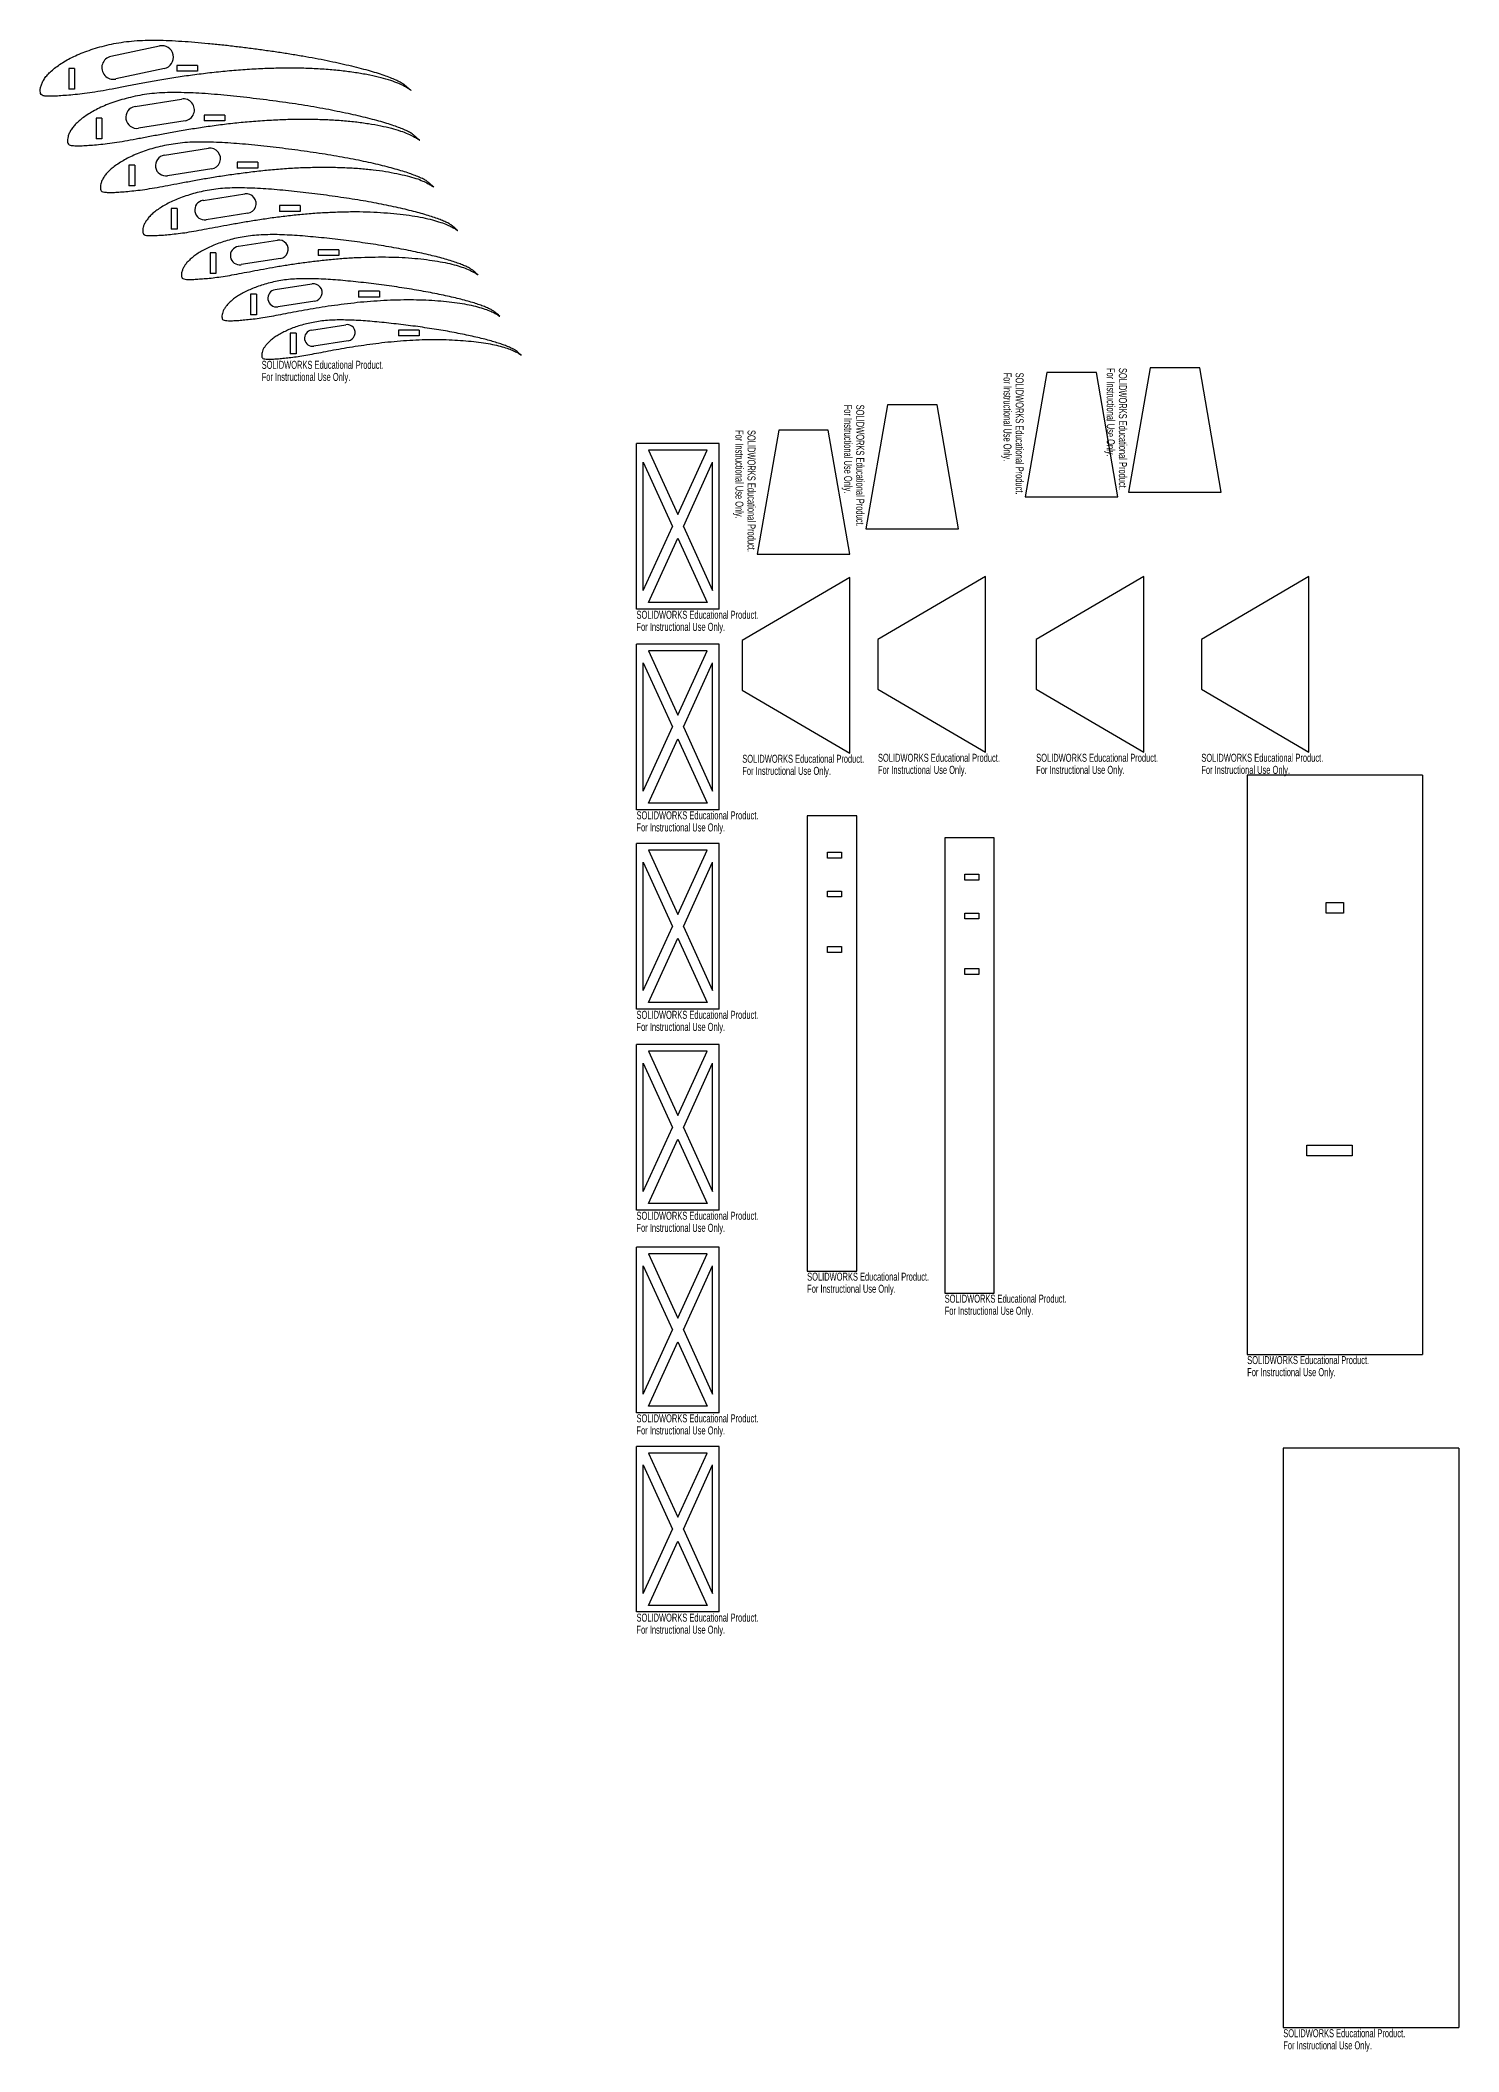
# Model space of a CAD drawing. Header units: millimetres. Extents: x -1702 to 479, y -1262 to 17.
# Drawn here: x -378 to 479, y -1262 to -47 of the extents above; entities that cross this region are included whole.
import ezdxf

# ---------------------------------------------------------------- set-up
doc = ezdxf.new("R2010")
doc.units = ezdxf.units.MM
doc.styles.add('SLDTEXTSTYLE0', font='TXT', dxfattribs={"width": 0.7})

# ---------------------------------------------------------------- blocks, each defined once
blk = doc.blocks.new('Left-Ribs (Entity_2)')
at = {"color": 7, "linetype": 'Continuous', "lineweight": 25}
for p, q in [((17.3, 13.3), (17.3, 0.8)), ((20.8, 13.3), (17.3, 13.3)), ((20.8, 13.3), (20.8, 0.8)), ((38.7, 19.3), (65.3, 23.5)), ((82.6, 15.1), (82.6, 11.6)), ((95.1, 15.1), (82.6, 15.1)), ((95.1, 15.1), (95.1, 11.6)), ((20.8, 0.8), (17.3, 0.8)), ((67.3, 11.1), (40.6, 6.9)), ((95.1, 11.6), (82.6, 11.6))]:
    blk.add_line(p, q, dxfattribs=at)
for centre, start, end in [((39.6, 13.1), 98.973, 278.973), ((66.3, 17.3), 278.973, 98.973)]:
    blk.add_arc(centre, 6.3, start, end, dxfattribs=at)
blk.add_open_spline([(201.6, 0), (201.6, 0), (200.8, 0.5), (200, 1), (197.7, 2.4), (194.7, 3.9), (190.4, 5.5), (185.2, 6.9), (179, 8.3), (172.2, 9.6), (164.6, 10.6), (156.4, 11.4), (147.7, 11.9), (138.7, 12.1), (129.3, 12.1), (119.8, 11.8), (110.2, 11.2), (100.5, 10.4), (91.1, 9.3), (81.8, 8.1), (72.8, 6.8), (64.1, 5.4), (55.9, 3.9), (48.2, 2.5), (41.1, 1.1), (34.5, -0.1), (28.4, -1.1), (22.9, -1.9), (17.9, -2.4), (13.4, -2.8), (9.5, -3.1), (6.3, -3.2), (3.7, -3.1), (1.8, -3), (0.4, -2.4), (0, -1), (0, 0.4), (0.3, 2.2), (1, 4.1), (2.1, 6.1), (3.6, 8.1), (5.5, 10.1), (7.8, 12.1), (10.6, 14.1), (13.8, 16.1), (17.3, 18), (21.2, 19.8), (25.5, 21.4), (30, 23), (34.9, 24.3), (40.1, 25.5), (45.5, 26.3), (51.2, 27), (57.3, 27.3), (63.6, 27.3), (70.2, 27.1), (77.1, 26.8), (84.2, 26.2), (91.5, 25.6), (98.9, 24.8), (106.3, 24), (113.8, 23), (121.2, 22.1), (128.6, 21), (135.7, 19.9), (142.7, 18.7), (149.4, 17.5), (155.9, 16.3), (162, 15), (167.8, 13.7), (173.1, 12.3), (178.1, 11), (182.6, 9.7), (186.6, 8.4), (190.1, 7.1), (193.2, 5.8), (195.7, 4.7), (197.7, 3.4), (199.1, 2.2), (200.4, 1), (200.9, 0.5), (201.6, 0), (201.6, 0)], degree=3, knots=[0, 0, 0, 0, 0.001, 0.004147, 0.009748, 0.018044, 0.028864, 0.041831, 0.056714, 0.073341, 0.091508, 0.111022, 0.131662, 0.153208, 0.175433, 0.19811, 0.221011, 0.243906, 0.266573, 0.28881, 0.310405, 0.331178, 0.350944, 0.369556, 0.386865, 0.402753, 0.417196, 0.43038, 0.442363, 0.453032, 0.462284, 0.470026, 0.476177, 0.48065, 0.483553, 0.486421, 0.489953, 0.494097, 0.498851, 0.504197, 0.510125, 0.516691, 0.524012, 0.532092, 0.540898, 0.550403, 0.560581, 0.571396, 0.582828, 0.59483, 0.607347, 0.620384, 0.633969, 0.6482, 0.663194, 0.678899, 0.695227, 0.712113, 0.729459, 0.747143, 0.76501, 0.782905, 0.800688, 0.818242, 0.835449, 0.852212, 0.86843, 0.884009, 0.898855, 0.912882, 0.926011, 0.938167, 0.94929, 0.959322, 0.968217, 0.975948, 0.982474, 0.987905, 0.992517, 0.996351, 0.99902, 1, 1, 1, 1], dxfattribs=at)
blk = doc.blocks.new('Fuselage-Bulkhead')
at = {"color": 7, "linetype": 'Continuous', "lineweight": 25}
for p, q in [((25, 50), (-25, 50)), ((-25, -50), (-25, 50)), ((25, -50), (25, 50)), ((-21, 38.8), (-3.3, 0)), ((-21, -38.8), (-21, 38.8)), ((-17.7, 46), (0, 7.2)), ((17.7, 46), (-17.7, 46)), ((0, 7.2), (17.7, 46)), ((3.3, 0), (21, 38.8)), ((21, -38.8), (21, 38.8)), ((-21, -38.8), (-3.3, 0)), ((3.3, 0), (21, -38.8)), ((-17.7, -46), (0, -7.2)), ((0, -7.2), (17.7, -46)), ((17.7, -46), (-17.7, -46)), ((25, -50), (-25, -50))]:
    blk.add_line(p, q, dxfattribs=at)
at = {"color": 7, "linetype": 'Continuous', "char_height": 4.834, "attachment_point": 1, "style": 'SLDTEXTSTYLE0'}
for s, insert in [('SOLIDWORKS Educational Product.', (-25, -51)), ('For Instructional Use Only.', (-25, -58.3))]:
    blk.add_mtext(s, dxfattribs=dict(at, insert=insert))
blk = doc.blocks.new('Left-Ribs (Entity_0)')
at = {"color": 7, "linetype": 'Continuous', "lineweight": 25}
for p, q in [((42.7, 20.6), (72.1, 26.9)), ((17.3, 13.3), (17.3, 0.8)), ((20.8, 13.3), (17.3, 13.3)), ((20.8, 13.3), (20.8, 0.8)), ((75, 13.2), (45.7, 6.9)), ((82.6, 15.1), (82.6, 11.6)), ((95.1, 15.1), (82.6, 15.1)), ((95.1, 15.1), (95.1, 11.6)), ((20.8, 0.8), (17.3, 0.8)), ((95.1, 11.6), (82.6, 11.6))]:
    blk.add_line(p, q, dxfattribs=at)
for centre, start, end in [((73.5, 20), 282.1224, 102.1224), ((44.2, 13.7), 102.1224, 282.1224)]:
    blk.add_arc(centre, 7, start, end, dxfattribs=at)
blk.add_open_spline([(224, 0), (224, 0), (223.3, 0.6), (222.6, 1.2), (221.3, 2.4), (219.6, 3.8), (217.4, 5.2), (214.6, 6.5), (211.3, 7.9), (207.4, 9.3), (202.9, 10.8), (197.9, 12.2), (192.4, 13.7), (186.4, 15.2), (180, 16.6), (173.2, 18.1), (166, 19.5), (158.6, 20.8), (150.8, 22.1), (142.9, 23.3), (134.7, 24.5), (126.5, 25.6), (118.2, 26.6), (109.8, 27.6), (101.6, 28.4), (93.5, 29.2), (85.6, 29.7), (78, 30.2), (70.6, 30.3), (63.6, 30.3), (56.9, 30), (50.6, 29.3), (44.5, 28.3), (38.8, 27), (33.4, 25.5), (28.3, 23.8), (23.6, 22), (19.2, 20), (15.3, 17.9), (11.8, 15.7), (8.7, 13.5), (6.1, 11.2), (3.9, 9), (2.3, 6.7), (1.1, 4.5), (0.3, 2.4), (-0.1, 0.5), (0, -1.1), (0.4, -2.6), (2, -3.4), (4.1, -3.5), (7, -3.6), (10.6, -3.4), (14.9, -3.1), (19.9, -2.7), (25.5, -2.1), (31.6, -1.3), (38.3, -0.2), (45.6, 1.2), (53.6, 2.8), (62.2, 4.4), (71.3, 6), (80.9, 7.6), (90.9, 9.1), (101.2, 10.4), (111.7, 11.5), (122.4, 12.4), (133.1, 13.1), (143.7, 13.4), (154.1, 13.5), (164.2, 13.2), (173.8, 12.6), (182.9, 11.8), (191.3, 10.6), (198.9, 9.3), (205.7, 7.7), (211.5, 6.1), (216.3, 4.3), (219.7, 2.7), (222.2, 1.2), (223.1, 0.6), (224, 0), (224, 0)], degree=3, knots=[0, 0, 0, 0, 0.00098, 0.003649, 0.007483, 0.012095, 0.017526, 0.024052, 0.031783, 0.040678, 0.05071, 0.061833, 0.073989, 0.087118, 0.101145, 0.115991, 0.13157, 0.147788, 0.164551, 0.181758, 0.199312, 0.217095, 0.23499, 0.252857, 0.270541, 0.287887, 0.304773, 0.321101, 0.336806, 0.3518, 0.366031, 0.379616, 0.392653, 0.40517, 0.417172, 0.428604, 0.439419, 0.449597, 0.459102, 0.467908, 0.475988, 0.483309, 0.489875, 0.495803, 0.501149, 0.505903, 0.510047, 0.513579, 0.516447, 0.51935, 0.523823, 0.529974, 0.537716, 0.546968, 0.557637, 0.56962, 0.582804, 0.597247, 0.613135, 0.630444, 0.649056, 0.668822, 0.689595, 0.71119, 0.733427, 0.756094, 0.778989, 0.80189, 0.824567, 0.846792, 0.868338, 0.888978, 0.908492, 0.926659, 0.943286, 0.958169, 0.971136, 0.981956, 0.990252, 0.995853, 0.999, 1, 1, 1, 1], dxfattribs=at)
blk = doc.blocks.new('Left-Ribs (Entity_3)')
at = {"color": 7, "linetype": 'Continuous', "lineweight": 25}
for p, q in [((17.3, 13.3), (17.3, 0.8)), ((20.8, 13.3), (17.3, 13.3)), ((20.8, 13.3), (20.8, 0.8)), ((36.5, 18.2), (61.7, 22.2)), ((82.6, 15.1), (82.6, 11.6)), ((95.1, 15.1), (82.6, 15.1)), ((95.1, 15.1), (95.1, 11.6)), ((20.8, 0.8), (17.3, 0.8)), ((63.6, 10.5), (38.4, 6.5)), ((95.1, 11.6), (82.6, 11.6))]:
    blk.add_line(p, q, dxfattribs=at)
for centre, start, end in [((37.4, 12.4), 98.973, 278.973), ((62.6, 16.3), 278.973, 98.973)]:
    blk.add_arc(centre, 5.95, start, end, dxfattribs=at)
blk.add_open_spline([(190.4, 0), (190.4, 0), (189.7, 0.5), (188.8, 1), (186.7, 2.3), (183.8, 3.6), (179.8, 5.1), (174.9, 6.6), (169.1, 7.9), (162.6, 9), (155.4, 10), (147.7, 10.7), (139.5, 11.2), (131, 11.5), (122.1, 11.4), (113.1, 11.1), (104, 10.6), (95, 9.8), (86, 8.8), (77.2, 7.7), (68.7, 6.4), (60.6, 5.1), (52.8, 3.7), (45.6, 2.3), (38.8, 1.1), (32.6, -0.1), (26.9, -1.1), (21.6, -1.8), (16.9, -2.3), (12.7, -2.7), (9, -2.9), (5.9, -3.1), (3.5, -3), (1.7, -2.9), (0.4, -2.2), (0, -1), (0, 0.4), (0.3, 2.1), (0.9, 3.8), (2, 5.7), (3.4, 7.6), (5.2, 9.6), (7.4, 11.5), (10, 13.3), (13, 15.2), (16.3, 17), (20, 18.7), (24, 20.2), (28.4, 21.7), (33, 23), (37.8, 24), (43, 24.9), (48.4, 25.5), (54.1, 25.8), (60, 25.8), (66.3, 25.6), (72.8, 25.3), (79.5, 24.8), (86.4, 24.2), (93.4, 23.4), (100.4, 22.6), (107.5, 21.8), (114.5, 20.8), (121.4, 19.8), (128.2, 18.8), (134.8, 17.7), (141.1, 16.5), (147.2, 15.3), (153, 14.1), (158.4, 12.9), (163.5, 11.6), (168.2, 10.4), (172.4, 9.1), (176.2, 7.9), (179.6, 6.7), (182.4, 5.5), (184.8, 4.4), (186.7, 3.2), (188.1, 2.1), (189.2, 1), (189.8, 0.5), (190.4, 0), (190.4, 0)], degree=3, knots=[0, 0, 0, 0, 0.001, 0.004147, 0.009748, 0.018044, 0.028864, 0.041831, 0.056714, 0.073341, 0.091508, 0.111022, 0.131662, 0.153208, 0.175433, 0.19811, 0.221011, 0.243906, 0.266573, 0.28881, 0.310405, 0.331178, 0.350944, 0.369556, 0.386865, 0.402753, 0.417196, 0.43038, 0.442363, 0.453032, 0.462284, 0.470026, 0.476177, 0.48065, 0.483553, 0.486421, 0.489953, 0.494097, 0.498851, 0.504197, 0.510125, 0.516691, 0.524012, 0.532092, 0.540898, 0.550403, 0.560581, 0.571396, 0.582828, 0.59483, 0.607347, 0.620384, 0.633969, 0.6482, 0.663194, 0.678899, 0.695227, 0.712113, 0.729459, 0.747143, 0.76501, 0.782905, 0.800688, 0.818242, 0.835449, 0.852212, 0.86843, 0.884009, 0.898855, 0.912882, 0.926011, 0.938167, 0.94929, 0.959322, 0.968217, 0.975948, 0.982474, 0.987905, 0.992517, 0.996351, 0.99902, 1, 1, 1, 1], dxfattribs=at)
blk = doc.blocks.new('Left-Ribs (Entity_4)')
at = {"color": 7, "linetype": 'Continuous', "lineweight": 25}
for p, q in [((17.3, 13.3), (17.3, 0.8)), ((20.8, 13.3), (17.3, 13.3)), ((20.8, 13.3), (20.8, 0.8)), ((34.4, 17.2), (58.1, 20.9)), ((82.6, 15.1), (82.6, 11.6)), ((95.1, 15.1), (82.6, 15.1)), ((95.1, 15.1), (95.1, 11.6)), ((20.8, 0.8), (17.3, 0.8)), ((59.8, 9.9), (36.1, 6.1)), ((95.1, 11.6), (82.6, 11.6))]:
    blk.add_line(p, q, dxfattribs=at)
for centre, start, end in [((35.2, 11.6), 98.973, 278.973), ((58.9, 15.4), 278.973, 98.973)]:
    blk.add_arc(centre, 5.6, start, end, dxfattribs=at)
blk.add_open_spline([(179.2, 0), (179.2, 0), (178.5, 0.5), (177.7, 0.9), (175.7, 2.1), (173, 3.4), (169.2, 4.8), (164.6, 6.2), (159.2, 7.4), (153, 8.5), (146.3, 9.4), (139, 10.1), (131.3, 10.6), (123.3, 10.8), (114.9, 10.7), (106.5, 10.5), (97.9, 10), (89.4, 9.2), (80.9, 8.3), (72.7, 7.2), (64.7, 6.1), (57, 4.8), (49.7, 3.5), (42.9, 2.2), (36.5, 1), (30.7, -0.1), (25.3, -1), (20.4, -1.7), (15.9, -2.2), (11.9, -2.5), (8.5, -2.7), (5.6, -2.9), (3.3, -2.8), (1.6, -2.7), (0.4, -2.1), (0, -0.9), (0, 0.4), (0.3, 1.9), (0.9, 3.6), (1.8, 5.4), (3.2, 7.2), (4.9, 9), (7, 10.8), (9.4, 12.6), (12.2, 14.3), (15.4, 16), (18.8, 17.6), (22.6, 19.1), (26.7, 20.4), (31, 21.6), (35.6, 22.6), (40.5, 23.4), (45.5, 24), (50.9, 24.2), (56.5, 24.3), (62.4, 24.1), (68.5, 23.8), (74.8, 23.3), (81.3, 22.7), (87.9, 22.1), (94.5, 21.3), (101.2, 20.5), (107.8, 19.6), (114.3, 18.7), (120.7, 17.7), (126.8, 16.6), (132.8, 15.6), (138.6, 14.4), (144, 13.3), (149.1, 12.1), (153.9, 11), (158.3, 9.8), (162.3, 8.6), (165.9, 7.4), (169, 6.3), (171.7, 5.2), (173.9, 4.1), (175.7, 3), (177, 2), (178.1, 0.9), (178.6, 0.4), (179.2, 0), (179.2, 0)], degree=3, knots=[0, 0, 0, 0, 0.001, 0.004147, 0.009748, 0.018044, 0.028864, 0.041831, 0.056714, 0.073341, 0.091508, 0.111022, 0.131662, 0.153208, 0.175433, 0.19811, 0.221011, 0.243906, 0.266573, 0.28881, 0.310405, 0.331178, 0.350944, 0.369556, 0.386865, 0.402753, 0.417196, 0.43038, 0.442363, 0.453032, 0.462284, 0.470026, 0.476177, 0.48065, 0.483553, 0.486421, 0.489953, 0.494097, 0.498851, 0.504197, 0.510125, 0.516691, 0.524012, 0.532092, 0.540898, 0.550403, 0.560581, 0.571396, 0.582828, 0.59483, 0.607347, 0.620384, 0.633969, 0.6482, 0.663194, 0.678899, 0.695227, 0.712113, 0.729459, 0.747143, 0.76501, 0.782905, 0.800688, 0.818242, 0.835449, 0.852212, 0.86843, 0.884009, 0.898855, 0.912882, 0.926011, 0.938167, 0.94929, 0.959322, 0.968217, 0.975948, 0.982474, 0.987905, 0.992517, 0.996351, 0.99902, 1, 1, 1, 1], dxfattribs=at)
blk = doc.blocks.new('Left-Ribs (Entity_5)')
at = {"color": 7, "linetype": 'Continuous', "lineweight": 25}
for p, q in [((17.3, 13.3), (17.3, 0.8)), ((20.8, 13.3), (17.3, 13.3)), ((20.8, 13.3), (20.8, 0.8)), ((32.2, 16.1), (54.4, 19.6)), ((82.6, 15.1), (82.6, 11.6)), ((95.1, 15.1), (82.6, 15.1)), ((95.1, 15.1), (95.1, 11.6)), ((20.8, 0.8), (17.3, 0.8)), ((56.1, 9.2), (33.9, 5.7)), ((95.1, 11.6), (82.6, 11.6))]:
    blk.add_line(p, q, dxfattribs=at)
for centre, start, end in [((33, 10.9), 98.973, 278.973), ((55.3, 14.4), 278.973, 98.973)]:
    blk.add_arc(centre, 5.25, start, end, dxfattribs=at)
blk.add_open_spline([(168, 0), (168, 0), (167.3, 0.4), (166.6, 0.9), (164.8, 2), (162.2, 3.2), (158.7, 4.5), (154.3, 5.8), (149.2, 7), (143.5, 8), (137.2, 8.8), (130.3, 9.5), (123.1, 9.9), (115.6, 10.1), (107.8, 10.1), (99.8, 9.8), (91.8, 9.3), (83.8, 8.7), (75.9, 7.8), (68.1, 6.8), (60.6, 5.7), (53.5, 4.5), (46.6, 3.3), (40.2, 2.1), (34.2, 0.9), (28.7, -0.1), (23.7, -1), (19.1, -1.6), (14.9, -2), (11.2, -2.4), (8, -2.6), (5.2, -2.7), (3.1, -2.6), (1.5, -2.5), (0.3, -2), (0, -0.9), (0, 0.4), (0.2, 1.8), (0.8, 3.4), (1.7, 5), (3, 6.7), (4.6, 8.4), (6.5, 10.1), (8.8, 11.8), (11.5, 13.4), (14.4, 15), (17.7, 16.5), (21.2, 17.9), (25, 19.1), (29.1, 20.3), (33.4, 21.2), (37.9, 22), (42.7, 22.5), (47.7, 22.7), (53, 22.7), (58.5, 22.6), (64.2, 22.3), (70.1, 21.9), (76.2, 21.3), (82.4, 20.7), (88.6, 20), (94.8, 19.2), (101, 18.4), (107.1, 17.5), (113.1, 16.6), (118.9, 15.6), (124.5, 14.6), (129.9, 13.5), (135, 12.5), (139.8, 11.4), (144.3, 10.3), (148.4, 9.2), (152.2, 8.1), (155.5, 7), (158.5, 5.9), (161, 4.9), (163, 3.9), (164.7, 2.8), (165.9, 1.8), (167, 0.9), (167.4, 0.4), (168, 0), (168, 0)], degree=3, knots=[0, 0, 0, 0, 0.001, 0.004147, 0.009748, 0.018044, 0.028864, 0.041831, 0.056714, 0.073341, 0.091508, 0.111022, 0.131662, 0.153208, 0.175433, 0.19811, 0.221011, 0.243906, 0.266573, 0.28881, 0.310405, 0.331178, 0.350944, 0.369556, 0.386865, 0.402753, 0.417196, 0.43038, 0.442363, 0.453032, 0.462284, 0.470026, 0.476177, 0.48065, 0.483553, 0.486421, 0.489953, 0.494097, 0.498851, 0.504197, 0.510125, 0.516691, 0.524012, 0.532092, 0.540898, 0.550403, 0.560581, 0.571396, 0.582828, 0.59483, 0.607347, 0.620384, 0.633969, 0.6482, 0.663194, 0.678899, 0.695227, 0.712113, 0.729459, 0.747143, 0.76501, 0.782905, 0.800688, 0.818242, 0.835449, 0.852212, 0.86843, 0.884009, 0.898855, 0.912882, 0.926011, 0.938167, 0.94929, 0.959322, 0.968217, 0.975948, 0.982474, 0.987905, 0.992517, 0.996351, 0.99902, 1, 1, 1, 1], dxfattribs=at)
blk = doc.blocks.new('Left-Ribs (Entity_6)')
at = {"color": 7, "linetype": 'Continuous', "lineweight": 25}
for p, q in [((17.3, 13.3), (17.3, 0.8)), ((20.8, 13.3), (17.3, 13.3)), ((20.8, 13.3), (20.8, 0.8)), ((30.1, 15), (50.8, 18.3)), ((82.6, 15.1), (82.6, 11.6)), ((95.1, 15.1), (82.6, 15.1)), ((95.1, 15.1), (95.1, 11.6)), ((20.8, 0.8), (17.3, 0.8)), ((52.3, 8.6), (31.6, 5.3)), ((95.1, 11.6), (82.6, 11.6))]:
    blk.add_line(p, q, dxfattribs=at)
for centre, start, end in [((30.8, 10.2), 98.973, 278.973), ((51.6, 13.5), 278.973, 98.973)]:
    blk.add_arc(centre, 4.9, start, end, dxfattribs=at)
blk.add_open_spline([(156.8, 0), (156.8, 0), (156.2, 0.4), (155.5, 0.8), (153.8, 1.9), (151.4, 3), (148.1, 4.2), (144, 5.4), (139.3, 6.5), (133.9, 7.4), (128, 8.2), (121.7, 8.8), (114.9, 9.2), (107.9, 9.4), (100.6, 9.4), (93.2, 9.2), (85.7, 8.7), (78.2, 8.1), (70.8, 7.3), (63.6, 6.3), (56.6, 5.3), (49.9, 4.2), (43.5, 3.1), (37.5, 1.9), (31.9, 0.9), (26.8, -0.1), (22.1, -0.9), (17.8, -1.4), (13.9, -1.9), (10.4, -2.2), (7.4, -2.4), (4.9, -2.5), (2.9, -2.4), (1.4, -2.4), (0.3, -1.8), (0, -0.8), (0, 0.3), (0.2, 1.7), (0.8, 3.2), (1.6, 4.7), (2.8, 6.3), (4.3, 7.9), (6.1, 9.4), (8.2, 11), (10.7, 12.5), (13.5, 14), (16.5, 15.4), (19.8, 16.7), (23.4, 17.9), (27.2, 18.9), (31.2, 19.8), (35.4, 20.5), (39.8, 21), (44.5, 21.2), (49.5, 21.2), (54.6, 21.1), (59.9, 20.8), (65.5, 20.4), (71.1, 19.9), (76.9, 19.3), (82.7, 18.6), (88.5, 17.9), (94.3, 17.2), (100, 16.3), (105.6, 15.5), (111, 14.6), (116.2, 13.6), (121.2, 12.6), (126, 11.6), (130.5, 10.6), (134.7, 9.6), (138.5, 8.6), (142, 7.5), (145.1, 6.5), (147.9, 5.5), (150.2, 4.5), (152.2, 3.6), (153.7, 2.7), (154.9, 1.7), (155.8, 0.8), (156.3, 0.4), (156.8, 0), (156.8, 0)], degree=3, knots=[0, 0, 0, 0, 0.001, 0.004147, 0.009748, 0.018044, 0.028864, 0.041831, 0.056714, 0.073341, 0.091508, 0.111022, 0.131662, 0.153208, 0.175433, 0.19811, 0.221011, 0.243906, 0.266573, 0.28881, 0.310405, 0.331178, 0.350944, 0.369556, 0.386865, 0.402753, 0.417196, 0.43038, 0.442363, 0.453032, 0.462284, 0.470026, 0.476177, 0.48065, 0.483553, 0.486421, 0.489953, 0.494097, 0.498851, 0.504197, 0.510125, 0.516691, 0.524012, 0.532092, 0.540898, 0.550403, 0.560581, 0.571396, 0.582828, 0.59483, 0.607347, 0.620384, 0.633969, 0.6482, 0.663194, 0.678899, 0.695227, 0.712113, 0.729459, 0.747143, 0.76501, 0.782905, 0.800688, 0.818242, 0.835449, 0.852212, 0.86843, 0.884009, 0.898855, 0.912882, 0.926011, 0.938167, 0.94929, 0.959322, 0.968217, 0.975948, 0.982474, 0.987905, 0.992517, 0.996351, 0.99902, 1, 1, 1, 1], dxfattribs=at)
at = {"color": 7, "linetype": 'Continuous', "char_height": 4.834, "attachment_point": 1, "style": 'SLDTEXTSTYLE0'}
for s, insert in [('SOLIDWORKS Educational Product.', (0, -3.5)), ('For Instructional Use Only.', (0, -10.8))]:
    blk.add_mtext(s, dxfattribs=dict(at, insert=insert))
blk = doc.blocks.new('Fuselage-Panel')
at = {"color": 7, "linetype": 'Continuous', "lineweight": 25}
for p, q in [((53, 175), (-53, 175)), ((-53, 175), (-53, -175)), ((53, 175), (53, -175)), ((-53, -175), (53, -175))]:
    blk.add_line(p, q, dxfattribs=at)
at = {"color": 7, "linetype": 'Continuous', "char_height": 4.834, "attachment_point": 1, "style": 'SLDTEXTSTYLE0'}
for s, insert in [('SOLIDWORKS Educational Product.', (-53, -176)), ('For Instructional Use Only.', (-53, -183.3))]:
    blk.add_mtext(s, dxfattribs=dict(at, insert=insert))
blk = doc.blocks.new('Nose-Panel')
at = {"color": 7, "linetype": 'Continuous', "lineweight": 25}
for p, q in [((0, 106), (-65, 68)), ((0, 0), (0, 106)), ((-65, 68), (-65, 38)), ((-65, 38), (0, 0))]:
    blk.add_line(p, q, dxfattribs=at)
at = {"color": 7, "linetype": 'Continuous', "char_height": 4.834, "attachment_point": 1, "style": 'SLDTEXTSTYLE0'}
for s, insert in [('SOLIDWORKS Educational Product.', (-65, -1)), ('For Instructional Use Only.', (-65, -8.3))]:
    blk.add_mtext(s, dxfattribs=dict(at, insert=insert))
blk = doc.blocks.new('Nose-Panel-Side')
at = {"color": 7, "linetype": 'Continuous', "lineweight": 25}
for p, q in [((0, 56), (-75, 43)), ((0, 0), (0, 56)), ((-75, 43), (-75, 13)), ((-75, 13), (0, 0))]:
    blk.add_line(p, q, dxfattribs=at)
at = {"color": 7, "linetype": 'Continuous', "char_height": 4.834, "attachment_point": 1, "style": 'SLDTEXTSTYLE0'}
for s, insert in [('SOLIDWORKS Educational Product.', (-75, -1)), ('For Instructional Use Only.', (-75, -8.3))]:
    blk.add_mtext(s, dxfattribs=dict(at, insert=insert))
blk = doc.blocks.new('Tail-Panel-Side')
at = {"color": 7, "linetype": 'Continuous', "lineweight": 25}
for p, q in [((15, 137.5), (-15, 137.5)), ((-15, 137.5), (-15, -137.5)), ((15, -137.5), (15, 137.5)), ((-2.8, 115.5), (5.7, 115.5)), ((-2.8, 112), (-2.8, 115.5)), ((5.7, 112), (-2.8, 112)), ((5.7, 115.5), (5.7, 112)), ((-2.8, 92), (5.7, 92)), ((-2.8, 88.5), (-2.8, 92)), ((5.7, 88.5), (-2.8, 88.5)), ((5.7, 92), (5.7, 88.5)), ((-2.8, 58.5), (5.7, 58.5)), ((-2.8, 55), (-2.8, 58.5)), ((5.7, 55), (-2.8, 55)), ((5.7, 58.5), (5.7, 55)), ((-15, -137.5), (15, -137.5))]:
    blk.add_line(p, q, dxfattribs=at)
at = {"color": 7, "linetype": 'Continuous', "char_height": 4.834, "attachment_point": 1, "style": 'SLDTEXTSTYLE0'}
for s, insert in [('SOLIDWORKS Educational Product.', (-15, -138.5)), ('For Instructional Use Only.', (-15, -145.8))]:
    blk.add_mtext(s, dxfattribs=dict(at, insert=insert))
blk = doc.blocks.new('Fuselage-Panel-Bottom')
at = {"color": 7, "linetype": 'Continuous', "lineweight": 25}
for p, q in [((53, 175), (-53, 175)), ((-53, 175), (-53, -175)), ((53, 175), (53, -175)), ((-5.2, 98), (5.2, 98)), ((-5.2, 91.5), (-5.2, 98)), ((5.2, 98), (5.2, 91.5)), ((5.2, 91.5), (-5.2, 91.5)), ((-17, -48.5), (10.5, -48.5)), ((-17, -55), (-17, -48.5)), ((10.5, -48.5), (10.5, -55)), ((10.5, -55), (-17, -55)), ((-53, -175), (53, -175))]:
    blk.add_line(p, q, dxfattribs=at)
at = {"color": 7, "linetype": 'Continuous', "char_height": 4.834, "attachment_point": 1, "style": 'SLDTEXTSTYLE0'}
for s, insert in [('SOLIDWORKS Educational Product.', (-53, -176)), ('For Instructional Use Only.', (-53, -183.3))]:
    blk.add_mtext(s, dxfattribs=dict(at, insert=insert))

msp = doc.modelspace()

# ---------------------------------------------------------------- linework, layer by layer
at = {"color": 7, "linetype": 'Continuous', "lineweight": 25}
for p, q in [((-320.7, -86.8), (-292.6, -82.4)), ((-344.2, -93.9), (-344.2, -106.4)), ((-340.7, -93.9), (-344.2, -93.9)), ((-340.7, -93.9), (-340.7, -106.4)), ((-290.5, -95.5), (-318.6, -99.9)), ((-278.9, -92.1), (-278.9, -95.6)), ((-266.4, -92.1), (-278.9, -92.1)), ((-266.4, -95.6), (-278.9, -95.6)), ((-266.4, -92.1), (-266.4, -95.6)), ((-340.7, -106.4), (-344.2, -106.4))]:
    msp.add_line(p, q, dxfattribs=at)
for centre, start, end in [((-291.5, -88.9), 278.973, 98.973), ((-319.7, -93.4), 98.973, 278.973)]:
    msp.add_arc(centre, 6.65, start, end, dxfattribs=at)
msp.add_open_spline([(-148.7, -107.2), (-148.7, -107.2), (-149.5, -106.7), (-150.5, -106.1), (-152.8, -104.7), (-156.1, -103.1), (-160.6, -101.5), (-166.1, -99.9), (-172.5, -98.4), (-179.8, -97.1), (-187.8, -96), (-196.4, -95.2), (-205.6, -94.7), (-215.1, -94.4), (-225, -94.4), (-234.1, -94.8), (-245.3, -95.4), (-255.4, -96.2), (-265.4, -97.3), (-275.2, -98.6), (-284.7, -100), (-293.8, -101.5), (-302.5, -103.1), (-310.6, -104.6), (-318.2, -106), (-325.1, -107.4), (-331.5, -108.4), (-337.3, -109.2), (-342.6, -109.8), (-347.3, -110.2), (-351.5, -110.5), (-354.9, -110.6), (-357.6, -110.5), (-359.6, -110.4), (-361.1, -109.7), (-361.5, -108.3), (-361.6, -106.7), (-361.2, -104.9), (-360.5, -102.9), (-359.3, -100.8), (-357.8, -98.7), (-355.7, -96.5), (-353.3, -94.4), (-350.3, -92.3), (-347, -90.2), (-343.3, -88.2), (-339.1, -86.3), (-334.7, -84.6), (-329.8, -83), (-324.7, -81.6), (-319.2, -80.3), (-313.5, -79.4), (-307.4, -78.7), (-301.1, -78.4), (-294.4, -78.4), (-287.4, -78.6), (-280.2, -78.9), (-272.7, -79.5), (-265, -80.2), (-257.2, -81), (-249.3, -81.9), (-241.4, -82.9), (-233.5, -83.9), (-225.8, -85), (-218.2, -86.2), (-210.9, -87.4), (-203.8, -88.7), (-197, -90.1), (-190.5, -91.4), (-184.4, -92.8), (-178.8, -94.2), (-173.5, -95.6), (-168.8, -97), (-164.5, -98.4), (-160.8, -99.7), (-157.6, -101), (-155, -102.3), (-152.9, -103.6), (-151.3, -104.9), (-150, -106.1), (-149.4, -106.7), (-148.7, -107.2), (-148.7, -107.2)], degree=3, knots=[0, 0, 0, 0, 0.001, 0.004147, 0.009748, 0.018044, 0.028864, 0.041831, 0.056714, 0.073341, 0.091508, 0.111022, 0.131662, 0.153208, 0.175433, 0.19811, 0.221011, 0.243906, 0.266573, 0.28881, 0.310405, 0.331178, 0.350944, 0.369556, 0.386865, 0.402753, 0.417196, 0.43038, 0.442363, 0.453032, 0.462284, 0.470026, 0.476177, 0.48065, 0.483553, 0.486421, 0.489953, 0.494097, 0.498851, 0.504197, 0.510125, 0.516691, 0.524012, 0.532092, 0.540898, 0.550403, 0.560581, 0.571396, 0.582828, 0.59483, 0.607347, 0.620384, 0.633969, 0.6482, 0.663194, 0.678899, 0.695227, 0.712113, 0.729459, 0.747143, 0.76501, 0.782905, 0.800688, 0.818242, 0.835449, 0.852212, 0.86843, 0.884009, 0.898855, 0.912882, 0.926011, 0.938167, 0.94929, 0.959322, 0.968217, 0.975948, 0.982474, 0.987905, 0.992517, 0.996351, 0.99902, 1, 1, 1, 1], dxfattribs=at)

# ---------------------------------------------------------------- block references
for name, p in [('Left-Ribs (Entity_0)', (-378, -77.1)), ('Left-Ribs (Entity_2)', (-341.7, -135.6)), ('Left-Ribs (Entity_3)', (-316.1, -161.8)), ('Left-Ribs (Entity_4)', (-292.7, -188.5)), ('Left-Ribs (Entity_5)', (-268.2, -213.6)), ('Left-Ribs (Entity_6)', (-244.2, -237)), ('Fuselage-Bulkhead', (7.3, -340.5)), ('Nose-Panel', (111.2, -477.5)), ('Nose-Panel', (193.2, -476.9)), ('Nose-Panel', (288.8, -476.9)), ('Nose-Panel', (388.6, -476.9)), ('Fuselage-Bulkhead', (7.3, -461.7)), ('Fuselage-Panel-Bottom', (404.3, -665.8)), ('Tail-Panel-Side', (100.4, -652.9)), ('Fuselage-Bulkhead', (7.3, -582.2)), ('Tail-Panel-Side', (183.5, -666.2)), ('Fuselage-Bulkhead', (7.3, -703.6)), ('Fuselage-Bulkhead', (7.3, -826)), ('Fuselage-Bulkhead', (7.3, -946.4)), ('Fuselage-Panel', (426.1, -1072.5))]:
    msp.add_blockref(name, p)
at = {"rotation": 270}
for p in [(217.2, -322.6), (279.6, -319.8), (120.9, -342), (55.2, -357.3)]:
    msp.add_blockref('Nose-Panel-Side', p, dxfattribs=at)

doc.saveas('drawing.dxf')
